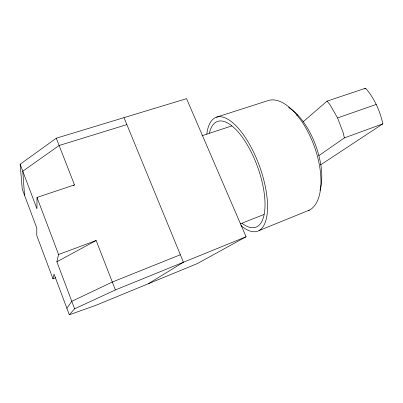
<?xml version="1.0" encoding="UTF-8"?>
<svg xmlns="http://www.w3.org/2000/svg" width="403" height="403" viewBox="0 0 403 403"><rect width="100%" height="100%" fill="white"/><g stroke="black" fill="none" stroke-linecap="round" stroke-linejoin="round"><path stroke-width="0.6" d="M56.289 138.204L74.474 184.891L37.005 197.435L36.93 208.789L20.15 164.238L56.289 138.204L186.549 98.654L246.072 236.763L197.435 263.532L95.818 305.343L69.306 314.793L54.052 274.075L52.964 278.805L55.871 277.687M69.306 314.793L74.6 308.814L56.888 261.784L58.566 254.505L37.005 197.435M66.878 308.305L71.774 301.308L112.321 282.05L180.353 254.741M303.142 121.771L327.04 101.138L365.622 88.207C374.276 98.261 380.069 110.916 382.85 123.852L320.435 164.973M364.639 88.992L365.622 88.207M318.783 155.694L344.348 137.917L382.85 123.852M73.417 185.566L74.474 184.891M148.228 283.777L183.441 262.252L124.008 117.641M56.888 261.784L96.141 240.51L115.399 289.943L74.6 308.814M115.399 289.943L246.072 236.763M258.983 230.592L309.428 210.094M240.107 223.942L263.995 214.461M58.566 254.505L96.141 240.51M327.04 101.138L329.911 104.563L337.568 117.943L376.296 104.407M296.618 115.404L297.807 115.006C310.33 128.985 317.75 146.838 320.924 165.205A52.093 25.454 70 0 1 319.952 190.503M201.963 135.771L231.801 125.907M216.461 117.187L268.066 100.594A58.581 28.185 70 0 1 314.174 145.957A58.581 28.185 70 0 1 308.31 210.613M126.869 124.603L59.13 145.498L22.77 171.199L24.528 195.259M337.568 117.943L343.291 132.975L344.348 137.917M52.964 278.805L36.759 235.453L36.804 228.033L22.251 189.178L20.15 164.238M288.447 107.465A52.093 25.454 70 0 1 297.807 115.006M209.364 133.156A56.244 22.22 70 0 1 240.092 134.29A56.244 22.22 70 0 1 265.013 202.941A56.244 22.22 70 0 1 242.107 223.358M206.784 134.229A60.611 23.963 70 0 1 239.034 129.086A60.611 23.963 70 0 1 267.532 205.253A60.611 23.963 70 0 1 240.949 225.534"/></g></svg>
